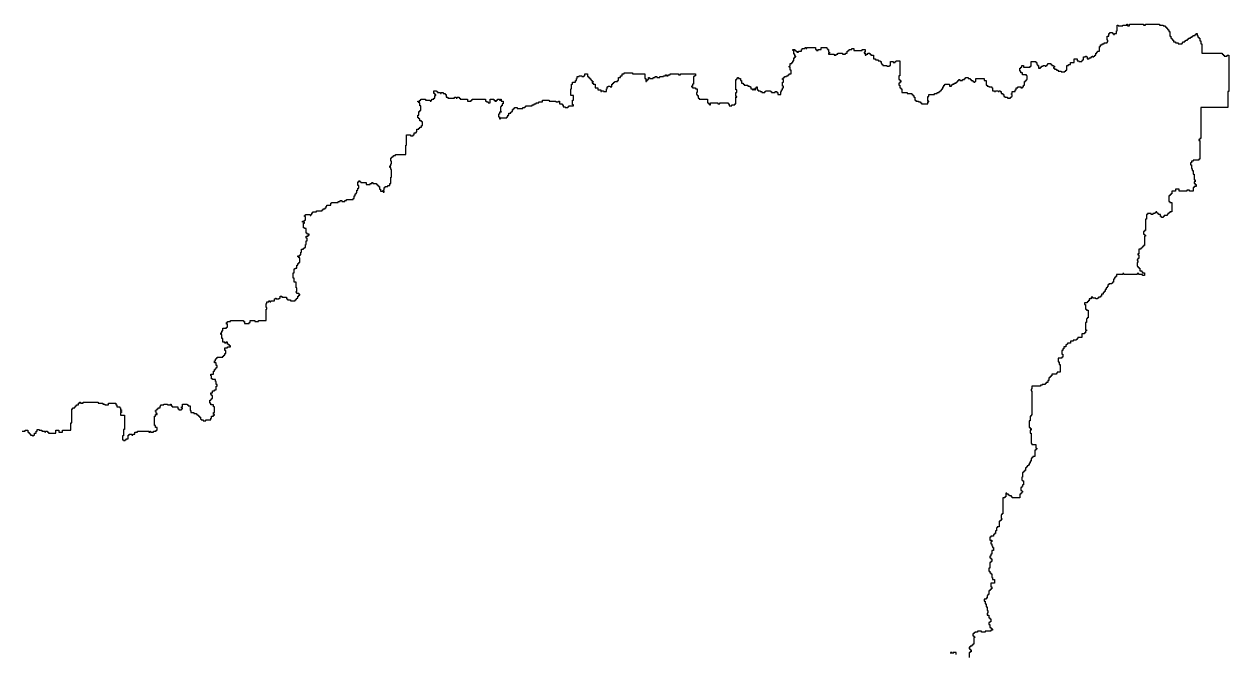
# Model space of a CAD drawing. Header units: inches. Extents: x -98695 to 376223, y 1122520 to 1501782.
# Drawn here: x 100113 to 139751, y 1461272 to 1481947 of the extents above; entities that cross this region are included whole.
import ezdxf

# ---------------------------------------------------------------- set-up
doc = ezdxf.new("R2010")
doc.units = ezdxf.units.IN
doc.header["$MEASUREMENT"] = 0
doc.layers.add('subs1', color=7, linetype='Continuous', true_color=0xc8dcf7)

msp = doc.modelspace()

# ---------------------------------------------------------------- linework, layer by layer
at = {"layer": 'subs1'}
for points in [[(100051, 1468559, 0), (100144, 1468559, 0), (100144, 1468590, 0), (100236, 1468590, 0), (100236, 1468529, 0), (100267, 1468529, 0), (100267, 1468498, 0), (100298, 1468498, 0), (100298, 1468467, 0), (100329, 1468467, 0), (100329, 1468436, 0), (100391, 1468436, 0), (100391, 1468405, 0), (100422, 1468405, 0), (100422, 1468436, 0), (100452, 1468436, 0), (100452, 1468498, 0), (100514, 1468498, 0), (100514, 1468559, 0), (100545, 1468559, 0), (100545, 1468621, 0), (100607, 1468621, 0), (100607, 1468590, 0), (100699, 1468590, 0), (100699, 1468559, 0), (100792, 1468559, 0), (100792, 1468529, 0), (100823, 1468529, 0), (100823, 1468559, 0), (100884, 1468559, 0), (100884, 1468529, 0), (100915, 1468529, 0), (100915, 1468498, 0), (101162, 1468498, 0), (101162, 1468590, 0), (101254, 1468590, 0), (101254, 1468529, 0), (101378, 1468529, 0), (101378, 1468590, 0), (101655, 1468590, 0), (101655, 1468837, 0), (101686, 1468837, 0), (101686, 1469300, 0), (101717, 1469300, 0), (101717, 1469331, 0), (101779, 1469331, 0), (101779, 1469361, 0), (101810, 1469361, 0), (101810, 1469392, 0), (101840, 1469392, 0), (101840, 1469423, 0), (101902, 1469423, 0), (101902, 1469485, 0), (101933, 1469485, 0), (101933, 1469516, 0), (101964, 1469516, 0), (101964, 1469485, 0), (102056, 1469485, 0), (102056, 1469516, 0), (102550, 1469516, 0), (102550, 1469485, 0), (102704, 1469485, 0), (102704, 1469454, 0), (102766, 1469454, 0), (102766, 1469423, 0), (102889, 1469423, 0), (102889, 1469485, 0), (103136, 1469485, 0), (103136, 1469423, 0), (103167, 1469423, 0), (103167, 1469361, 0), (103259, 1469361, 0), (103259, 1469331, 0), (103290, 1469331, 0), (103290, 1469269, 0), (103321, 1469269, 0), (103321, 1469238, 0), (103290, 1469238, 0), (103290, 1469207, 0), (103321, 1469207, 0), (103321, 1469176, 0), (103290, 1469176, 0), (103290, 1469084, 0), (103414, 1469084, 0), (103414, 1468621, 0), (103383, 1468621, 0), (103383, 1468405, 0), (103352, 1468405, 0), (103352, 1468282, 0), (103383, 1468282, 0), (103383, 1468251, 0), (103444, 1468251, 0), (103444, 1468282, 0), (103475, 1468282, 0), (103475, 1468313, 0), (103537, 1468313, 0), (103537, 1468436, 0), (103568, 1468436, 0), (103568, 1468467, 0), (103660, 1468467, 0), (103660, 1468436, 0), (103691, 1468436, 0), (103691, 1468467, 0), (103753, 1468467, 0), (103753, 1468529, 0), (103846, 1468529, 0), (103846, 1468559, 0), (104216, 1468559, 0), (104216, 1468529, 0), (104247, 1468529, 0), (104247, 1468559, 0), (104277, 1468559, 0), (104277, 1468529, 0), (104370, 1468529, 0), (104370, 1468559, 0), (104462, 1468559, 0), (104462, 1468590, 0), (104493, 1468590, 0), (104493, 1468683, 0), (104432, 1468683, 0), (104432, 1468745, 0), (104401, 1468745, 0), (104401, 1469053, 0), (104432, 1469053, 0), (104432, 1469115, 0), (104493, 1469115, 0), (104493, 1469146, 0), (104462, 1469146, 0), (104462, 1469207, 0), (104432, 1469207, 0), (104432, 1469238, 0), (104462, 1469238, 0), (104462, 1469269, 0), (104493, 1469269, 0), (104493, 1469300, 0), (104524, 1469300, 0), (104524, 1469331, 0), (104586, 1469331, 0), (104586, 1469392, 0), (104617, 1469392, 0), (104617, 1469423, 0), (104709, 1469423, 0), (104709, 1469454, 0), (104833, 1469454, 0), (104833, 1469423, 0), (104925, 1469423, 0), (104925, 1469454, 0), (104956, 1469454, 0), (104956, 1469392, 0), (104987, 1469392, 0), (104987, 1469361, 0), (105172, 1469361, 0), (105172, 1469300, 0), (105203, 1469300, 0), (105203, 1469269, 0), (105295, 1469269, 0), (105295, 1469300, 0), (105326, 1469300, 0), (105326, 1469331, 0), (105295, 1469331, 0), (105295, 1469361, 0), (105326, 1469361, 0), (105326, 1469454, 0), (105480, 1469454, 0), (105480, 1469423, 0), (105511, 1469423, 0), (105511, 1469392, 0), (105573, 1469392, 0), (105573, 1469238, 0), (105604, 1469238, 0), (105604, 1469176, 0), (105696, 1469176, 0), (105696, 1469146, 0), (105789, 1469146, 0), (105789, 1469115, 0), (105820, 1469115, 0), (105820, 1469084, 0), (105851, 1469084, 0), (105851, 1469053, 0), (105881, 1469053, 0), (105881, 1469022, 0), (105912, 1469022, 0), (105912, 1468960, 0), (105943, 1468960, 0), (105943, 1468930, 0), (106005, 1468930, 0), (106005, 1468899, 0), (106097, 1468899, 0), (106097, 1468930, 0), (106252, 1468930, 0), (106252, 1468991, 0), (106282, 1468991, 0), (106282, 1469053, 0), (106344, 1469053, 0), (106344, 1469084, 0), (106375, 1469084, 0), (106375, 1469115, 0), (106344, 1469115, 0), (106344, 1469176, 0), (106375, 1469176, 0), (106375, 1469361, 0), (106344, 1469361, 0), (106344, 1469423, 0), (106252, 1469423, 0), (106252, 1469485, 0), (106221, 1469485, 0), (106221, 1469577, 0), (106252, 1469577, 0), (106252, 1469608, 0), (106282, 1469608, 0), (106282, 1469639, 0), (106313, 1469639, 0), (106313, 1469732, 0), (106282, 1469732, 0), (106282, 1469763, 0), (106252, 1469763, 0), (106252, 1469824, 0), (106313, 1469824, 0), (106313, 1469886, 0), (106375, 1469886, 0), (106375, 1469917, 0), (106437, 1469917, 0), (106437, 1470040, 0), (106467, 1470040, 0), (106467, 1470102, 0), (106437, 1470102, 0), (106437, 1470194, 0), (106406, 1470194, 0), (106406, 1470256, 0), (106313, 1470256, 0), (106313, 1470287, 0), (106282, 1470287, 0), (106282, 1470379, 0), (106252, 1470379, 0), (106252, 1470441, 0), (106344, 1470441, 0), (106344, 1470534, 0), (106375, 1470534, 0), (106375, 1470595, 0), (106406, 1470595, 0), (106406, 1470626, 0), (106437, 1470626, 0), (106437, 1470657, 0), (106467, 1470657, 0), (106467, 1470719, 0), (106437, 1470719, 0), (106437, 1470811, 0), (106375, 1470811, 0), (106375, 1470873, 0), (106406, 1470873, 0), (106406, 1470935, 0), (106437, 1470935, 0), (106437, 1470966, 0), (106467, 1470966, 0), (106467, 1470996, 0), (106653, 1470996, 0), (106653, 1471027, 0), (106683, 1471027, 0), (106683, 1471058, 0), (106714, 1471058, 0), (106714, 1471120, 0), (106745, 1471120, 0), (106745, 1471212, 0), (106714, 1471212, 0), (106714, 1471305, 0), (106807, 1471305, 0), (106807, 1471336, 0), (106899, 1471336, 0), (106899, 1471367, 0), (106868, 1471367, 0), (106868, 1471397, 0), (106838, 1471397, 0), (106838, 1471428, 0), (106807, 1471428, 0), (106807, 1471490, 0), (106745, 1471490, 0), (106745, 1471459, 0), (106714, 1471459, 0), (106714, 1471490, 0), (106653, 1471490, 0), (106653, 1471613, 0), (106622, 1471613, 0), (106622, 1471737, 0), (106591, 1471737, 0), (106591, 1471798, 0), (106622, 1471798, 0), (106622, 1471860, 0), (106653, 1471860, 0), (106653, 1471953, 0), (106776, 1471953, 0), (106776, 1471983, 0), (106807, 1471983, 0), (106807, 1472076, 0), (106776, 1472076, 0), (106776, 1472138, 0), (106807, 1472138, 0), (106807, 1472169, 0), (106899, 1472169, 0), (106899, 1472199, 0), (107331, 1472199, 0), (107331, 1472169, 0), (107362, 1472169, 0), (107362, 1472107, 0), (107516, 1472107, 0), (107516, 1472138, 0), (107547, 1472138, 0), (107547, 1472199, 0), (107701, 1472199, 0), (107701, 1472169, 0), (107825, 1472169, 0), (107825, 1472199, 0), (108072, 1472199, 0), (108072, 1472570, 0), (108102, 1472570, 0), (108102, 1472631, 0), (108072, 1472631, 0), (108072, 1472755, 0), (108102, 1472755, 0), (108102, 1472816, 0), (108164, 1472816, 0), (108164, 1472847, 0), (108195, 1472847, 0), (108195, 1472816, 0), (108226, 1472816, 0), (108226, 1472847, 0), (108349, 1472847, 0), (108349, 1472909, 0), (108380, 1472909, 0), (108380, 1472940, 0), (108411, 1472940, 0), (108411, 1472909, 0), (108503, 1472909, 0), (108503, 1472940, 0), (108534, 1472940, 0), (108534, 1473001, 0), (108596, 1473001, 0), (108596, 1472971, 0), (108750, 1472971, 0), (108750, 1472909, 0), (108781, 1472909, 0), (108781, 1472878, 0), (108874, 1472878, 0), (108874, 1472847, 0), (109028, 1472847, 0), (109028, 1472878, 0), (109059, 1472878, 0), (109059, 1472909, 0), (109089, 1472909, 0), (109089, 1472940, 0), (109120, 1472940, 0), (109120, 1473001, 0), (109151, 1473001, 0), (109151, 1473032, 0), (109182, 1473032, 0), (109182, 1473063, 0), (109151, 1473063, 0), (109151, 1473094, 0), (109089, 1473094, 0), (109089, 1473125, 0), (109059, 1473125, 0), (109059, 1473156, 0), (109089, 1473156, 0), (109089, 1473279, 0), (109059, 1473279, 0), (109059, 1473464, 0), (108997, 1473464, 0), (108997, 1473588, 0), (108966, 1473588, 0), (108966, 1473773, 0), (108997, 1473773, 0), (108997, 1473896, 0), (109028, 1473896, 0), (109028, 1473927, 0), (109089, 1473927, 0), (109089, 1474019, 0), (109120, 1474019, 0), (109120, 1474081, 0), (109151, 1474081, 0), (109151, 1474112, 0), (109182, 1474112, 0), (109182, 1474266, 0), (109151, 1474266, 0), (109151, 1474297, 0), (109120, 1474297, 0), (109120, 1474328, 0), (109182, 1474328, 0), (109182, 1474359, 0), (109213, 1474359, 0), (109213, 1474451, 0), (109244, 1474451, 0), (109244, 1474544, 0), (109305, 1474544, 0), (109305, 1474575, 0), (109336, 1474575, 0), (109336, 1474605, 0), (109367, 1474605, 0), (109367, 1474698, 0), (109398, 1474698, 0), (109398, 1474821, 0), (109429, 1474821, 0), (109429, 1474914, 0), (109398, 1474914, 0), (109398, 1474976, 0), (109460, 1474976, 0), (109460, 1475006, 0), (109490, 1475006, 0), (109490, 1475037, 0), (109429, 1475037, 0), (109429, 1475068, 0), (109398, 1475068, 0), (109398, 1475222, 0), (109336, 1475222, 0), (109336, 1475253, 0), (109305, 1475253, 0), (109305, 1475407, 0), (109336, 1475407, 0), (109336, 1475438, 0), (109275, 1475438, 0), (109275, 1475469, 0), (109336, 1475469, 0), (109336, 1475500, 0), (109367, 1475500, 0), (109367, 1475623, 0), (109336, 1475623, 0), (109336, 1475654, 0), (109367, 1475654, 0), (109367, 1475685, 0), (109521, 1475685, 0), (109521, 1475654, 0), (109552, 1475654, 0), (109552, 1475685, 0), (109583, 1475685, 0), (109583, 1475747, 0), (109614, 1475747, 0), (109614, 1475778, 0), (109737, 1475778, 0), (109737, 1475808, 0), (109922, 1475808, 0), (109922, 1475839, 0), (109953, 1475839, 0), (109953, 1475870, 0), (110015, 1475870, 0), (110015, 1475901, 0), (110046, 1475901, 0), (110046, 1475963, 0), (110077, 1475963, 0), (110077, 1475994, 0), (110200, 1475994, 0), (110200, 1476055, 0), (110231, 1476055, 0), (110231, 1476086, 0), (110447, 1476086, 0), (110447, 1476117, 0), (110508, 1476117, 0), (110508, 1476148, 0), (110570, 1476148, 0), (110570, 1476117, 0), (110663, 1476117, 0), (110663, 1476148, 0), (110724, 1476148, 0), (110724, 1476179, 0), (110940, 1476179, 0), (110940, 1476209, 0), (110971, 1476209, 0), (110971, 1476302, 0), (111002, 1476302, 0), (111002, 1476364, 0), (111033, 1476364, 0), (111033, 1476395, 0), (111064, 1476395, 0), (111064, 1476487, 0), (111095, 1476487, 0), (111095, 1476549, 0), (111125, 1476549, 0), (111125, 1476641, 0), (111095, 1476641, 0), (111095, 1476765, 0), (111125, 1476765, 0), (111125, 1476796, 0), (111156, 1476796, 0), (111156, 1476765, 0), (111187, 1476765, 0), (111187, 1476734, 0), (111372, 1476734, 0), (111372, 1476672, 0), (111496, 1476672, 0), (111496, 1476703, 0), (111557, 1476703, 0), (111557, 1476734, 0), (111588, 1476734, 0), (111588, 1476703, 0), (111711, 1476703, 0), (111711, 1476672, 0), (111742, 1476672, 0), (111742, 1476641, 0), (111773, 1476641, 0), (111773, 1476610, 0), (111804, 1476610, 0), (111804, 1476518, 0), (111835, 1476518, 0), (111835, 1476456, 0), (111927, 1476456, 0), (111927, 1476425, 0), (111958, 1476425, 0), (111958, 1476456, 0), (111927, 1476456, 0), (111927, 1476487, 0), (111958, 1476487, 0), (111958, 1476580, 0), (111989, 1476580, 0), (111989, 1476610, 0), (112082, 1476610, 0), (112082, 1476641, 0), (112143, 1476641, 0), (112143, 1476703, 0), (112174, 1476703, 0), (112174, 1476919, 0), (112205, 1476919, 0), (112205, 1477166, 0), (112174, 1477166, 0), (112174, 1477227, 0), (112143, 1477227, 0), (112143, 1477289, 0), (112174, 1477289, 0), (112174, 1477351, 0), (112205, 1477351, 0), (112205, 1477443, 0), (112174, 1477443, 0), (112174, 1477536, 0), (112205, 1477536, 0), (112205, 1477567, 0), (112236, 1477567, 0), (112236, 1477598, 0), (112267, 1477598, 0), (112267, 1477628, 0), (112328, 1477628, 0), (112328, 1477659, 0), (112668, 1477659, 0), (112668, 1477968, 0), (112699, 1477968, 0), (112699, 1478307, 0), (112822, 1478307, 0), (112822, 1478276, 0), (112914, 1478276, 0), (112914, 1478307, 0), (112945, 1478307, 0), (112945, 1478369, 0), (113007, 1478369, 0), (113007, 1478400, 0), (113038, 1478400, 0), (113038, 1478492, 0), (113100, 1478492, 0), (113100, 1478523, 0), (113130, 1478523, 0), (113130, 1478554, 0), (113192, 1478554, 0), (113192, 1478616, 0), (113223, 1478616, 0), (113223, 1478739, 0), (113192, 1478739, 0), (113192, 1478770, 0), (113130, 1478770, 0), (113130, 1478831, 0), (113100, 1478831, 0), (113100, 1478862, 0), (113069, 1478862, 0), (113069, 1478955, 0), (113100, 1478955, 0), (113100, 1479078, 0), (113130, 1479078, 0), (113130, 1479109, 0), (113161, 1479109, 0), (113161, 1479263, 0), (113130, 1479263, 0), (113130, 1479356, 0), (113100, 1479356, 0), (113100, 1479387, 0), (113069, 1479387, 0), (113069, 1479418, 0), (113130, 1479418, 0), (113130, 1479448, 0), (113161, 1479448, 0), (113161, 1479479, 0), (113315, 1479479, 0), (113315, 1479448, 0), (113470, 1479448, 0), (113470, 1479418, 0), (113501, 1479418, 0), (113501, 1479448, 0), (113531, 1479448, 0), (113531, 1479479, 0), (113593, 1479479, 0), (113593, 1479510, 0), (113624, 1479510, 0), (113624, 1479603, 0), (113655, 1479603, 0), (113655, 1479633, 0), (113624, 1479633, 0), (113624, 1479664, 0), (113593, 1479664, 0), (113593, 1479757, 0), (113686, 1479757, 0), (113686, 1479726, 0), (113716, 1479726, 0), (113716, 1479695, 0), (113809, 1479695, 0), (113809, 1479664, 0), (113840, 1479664, 0), (113840, 1479695, 0), (113902, 1479695, 0), (113902, 1479664, 0), (113963, 1479664, 0), (113963, 1479633, 0), (113994, 1479633, 0), (113994, 1479541, 0), (114056, 1479541, 0), (114056, 1479510, 0), (114272, 1479510, 0), (114272, 1479541, 0), (114333, 1479541, 0), (114333, 1479510, 0), (114364, 1479510, 0), (114364, 1479541, 0), (114426, 1479541, 0), (114426, 1479510, 0), (114457, 1479510, 0), (114457, 1479479, 0), (114704, 1479479, 0), (114704, 1479418, 0), (114827, 1479418, 0), (114827, 1479448, 0), (114858, 1479448, 0), (114858, 1479479, 0), (115290, 1479479, 0), (115290, 1479418, 0), (115321, 1479418, 0), (115321, 1479387, 0), (115382, 1479387, 0), (115382, 1479356, 0), (115444, 1479356, 0), (115444, 1479479, 0), (115567, 1479479, 0), (115567, 1479448, 0), (115598, 1479448, 0), (115598, 1479418, 0), (115660, 1479418, 0), (115660, 1479448, 0), (115691, 1479448, 0), (115691, 1479479, 0), (115752, 1479479, 0), (115752, 1479448, 0), (115783, 1479448, 0), (115783, 1479479, 0), (115814, 1479479, 0), (115814, 1479418, 0), (115876, 1479418, 0), (115876, 1479325, 0), (115845, 1479325, 0), (115845, 1479263, 0), (115814, 1479263, 0), (115814, 1479232, 0), (115783, 1479232, 0), (115783, 1479078, 0), (115814, 1479078, 0), (115814, 1479047, 0), (115752, 1479047, 0), (115752, 1478986, 0), (115722, 1478986, 0), (115722, 1478893, 0), (115752, 1478893, 0), (115752, 1478831, 0), (115783, 1478831, 0), (115783, 1478862, 0), (115999, 1478862, 0), (115999, 1478893, 0), (116030, 1478893, 0), (116030, 1478955, 0), (116061, 1478955, 0), (116061, 1479017, 0), (116123, 1479017, 0), (116123, 1479047, 0), (116153, 1479047, 0), (116153, 1479078, 0), (116184, 1479078, 0), (116184, 1479140, 0), (116215, 1479140, 0), (116215, 1479171, 0), (116246, 1479171, 0), (116246, 1479202, 0), (116338, 1479202, 0), (116338, 1479171, 0), (116524, 1479171, 0), (116524, 1479202, 0), (116585, 1479202, 0), (116585, 1479232, 0), (116616, 1479232, 0), (116616, 1479263, 0), (116832, 1479263, 0), (116832, 1479294, 0), (116894, 1479294, 0), (116894, 1479325, 0), (116955, 1479325, 0), (116955, 1479356, 0), (117048, 1479356, 0), (117048, 1479387, 0), (117171, 1479387, 0), (117171, 1479448, 0), (117387, 1479448, 0), (117387, 1479418, 0), (117603, 1479418, 0), (117603, 1479387, 0), (117696, 1479387, 0), (117696, 1479418, 0), (117727, 1479418, 0), (117727, 1479325, 0), (117819, 1479325, 0), (117819, 1479294, 0), (117850, 1479294, 0), (117850, 1479232, 0), (117912, 1479232, 0), (117912, 1479202, 0), (118004, 1479202, 0), (118004, 1479232, 0), (118035, 1479232, 0), (118035, 1479263, 0), (118189, 1479263, 0), (118189, 1479294, 0), (118158, 1479294, 0), (118158, 1479448, 0), (118189, 1479448, 0), (118189, 1479603, 0), (118097, 1479603, 0), (118097, 1479819, 0), (118128, 1479819, 0), (118128, 1479973, 0), (118158, 1479973, 0), (118158, 1480034, 0), (118251, 1480034, 0), (118251, 1480096, 0), (118282, 1480096, 0), (118282, 1480158, 0), (118313, 1480158, 0), (118313, 1480220, 0), (118374, 1480220, 0), (118374, 1480250, 0), (118467, 1480250, 0), (118467, 1480220, 0), (118529, 1480220, 0), (118529, 1480250, 0), (118559, 1480250, 0), (118559, 1480312, 0), (118652, 1480312, 0), (118652, 1480220, 0), (118683, 1480220, 0), (118683, 1480189, 0), (118714, 1480189, 0), (118714, 1480158, 0), (118745, 1480158, 0), (118745, 1480127, 0), (118775, 1480127, 0), (118775, 1480096, 0), (118806, 1480096, 0), (118806, 1480065, 0), (118837, 1480065, 0), (118837, 1480034, 0), (118806, 1480034, 0), (118806, 1480004, 0), (118837, 1480004, 0), (118837, 1479973, 0), (118899, 1479973, 0), (118899, 1479849, 0), (118991, 1479849, 0), (118991, 1479788, 0), (119084, 1479788, 0), (119084, 1479726, 0), (119115, 1479726, 0), (119115, 1479757, 0), (119176, 1479757, 0), (119176, 1479726, 0), (119269, 1479726, 0), (119269, 1479819, 0), (119300, 1479819, 0), (119300, 1479880, 0), (119331, 1479880, 0), (119331, 1479911, 0), (119392, 1479911, 0), (119392, 1479880, 0), (119454, 1479880, 0), (119454, 1479973, 0), (119485, 1479973, 0), (119485, 1480004, 0), (119516, 1480004, 0), (119516, 1480034, 0), (119547, 1480034, 0), (119547, 1480065, 0), (119639, 1480065, 0), (119639, 1480096, 0), (119670, 1480096, 0), (119670, 1480189, 0), (119732, 1480189, 0), (119732, 1480250, 0), (119793, 1480250, 0), (119793, 1480312, 0), (119855, 1480312, 0), (119855, 1480343, 0), (120133, 1480343, 0), (120133, 1480312, 0), (120534, 1480312, 0), (120534, 1480158, 0), (120564, 1480158, 0), (120564, 1480065, 0), (120595, 1480065, 0), (120595, 1480096, 0), (120626, 1480096, 0), (120626, 1480127, 0), (120657, 1480127, 0), (120657, 1480189, 0), (120688, 1480189, 0), (120688, 1480158, 0), (120811, 1480158, 0), (120811, 1480189, 0), (120873, 1480189, 0), (120873, 1480220, 0), (120935, 1480220, 0), (120935, 1480189, 0), (121027, 1480189, 0), (121027, 1480220, 0), (121151, 1480220, 0), (121151, 1480250, 0), (121212, 1480250, 0), (121212, 1480281, 0), (121243, 1480281, 0), (121243, 1480250, 0), (121305, 1480250, 0), (121305, 1480281, 0), (121367, 1480281, 0), (121367, 1480312, 0), (121644, 1480312, 0), (121644, 1480281, 0), (121706, 1480281, 0), (121706, 1480312, 0), (122199, 1480312, 0), (122199, 1480250, 0), (122169, 1480250, 0), (122169, 1480220, 0), (122138, 1480220, 0), (122138, 1479973, 0), (122107, 1479973, 0), (122107, 1479911, 0), (122076, 1479911, 0), (122076, 1479880, 0), (122107, 1479880, 0), (122107, 1479849, 0), (122199, 1479849, 0), (122199, 1479819, 0), (122261, 1479819, 0), (122261, 1479695, 0), (122230, 1479695, 0), (122230, 1479633, 0), (122261, 1479633, 0), (122261, 1479603, 0), (122292, 1479603, 0), (122292, 1479510, 0), (122323, 1479510, 0), (122323, 1479479, 0), (122600, 1479479, 0), (122600, 1479356, 0), (122631, 1479356, 0), (122631, 1479325, 0), (122662, 1479325, 0), (122662, 1479294, 0), (122693, 1479294, 0), (122693, 1479356, 0), (122940, 1479356, 0), (122940, 1479325, 0), (123001, 1479325, 0), (123001, 1479356, 0), (123279, 1479356, 0), (123279, 1479325, 0), (123310, 1479325, 0), (123310, 1479263, 0), (123402, 1479263, 0), (123402, 1479294, 0), (123495, 1479294, 0), (123495, 1479325, 0), (123526, 1479325, 0), (123526, 1479541, 0), (123557, 1479541, 0), (123557, 1479572, 0), (123526, 1479572, 0), (123526, 1479695, 0), (123557, 1479695, 0), (123557, 1479788, 0), (123526, 1479788, 0), (123526, 1480127, 0), (123557, 1480127, 0), (123557, 1480158, 0), (123587, 1480158, 0), (123587, 1480189, 0), (123618, 1480189, 0), (123618, 1480158, 0), (123680, 1480158, 0), (123680, 1480096, 0), (123711, 1480096, 0), (123711, 1480004, 0), (123773, 1480004, 0), (123773, 1479973, 0), (123803, 1479973, 0), (123803, 1479942, 0), (123927, 1479942, 0), (123927, 1479911, 0), (123988, 1479911, 0), (123988, 1479880, 0), (124019, 1479880, 0), (124019, 1479819, 0), (124081, 1479819, 0), (124081, 1479788, 0), (124112, 1479788, 0), (124112, 1479819, 0), (124143, 1479819, 0), (124143, 1479788, 0), (124174, 1479788, 0), (124174, 1479849, 0), (124204, 1479849, 0), (124204, 1479880, 0), (124235, 1479880, 0), (124235, 1479788, 0), (124266, 1479788, 0), (124266, 1479757, 0), (124328, 1479757, 0), (124328, 1479726, 0), (124390, 1479726, 0), (124390, 1479695, 0), (124482, 1479695, 0), (124482, 1479726, 0), (124513, 1479726, 0), (124513, 1479757, 0), (124667, 1479757, 0), (124667, 1479726, 0), (124698, 1479726, 0), (124698, 1479695, 0), (124821, 1479695, 0), (124821, 1479726, 0), (124883, 1479726, 0), (124883, 1479695, 0), (124914, 1479695, 0), (124914, 1479633, 0), (125006, 1479633, 0), (125006, 1479726, 0), (125037, 1479726, 0), (125037, 1479788, 0), (125068, 1479788, 0), (125068, 1479849, 0), (125099, 1479849, 0), (125099, 1479911, 0), (125068, 1479911, 0), (125068, 1480034, 0), (125099, 1480034, 0), (125099, 1480127, 0), (125068, 1480127, 0), (125068, 1480158, 0), (125099, 1480158, 0), (125099, 1480189, 0), (125130, 1480189, 0), (125130, 1480220, 0), (125192, 1480220, 0), (125192, 1480250, 0), (125253, 1480250, 0), (125253, 1480281, 0), (125284, 1480281, 0), (125284, 1480312, 0), (125346, 1480312, 0), (125346, 1480436, 0), (125315, 1480436, 0), (125315, 1480528, 0), (125284, 1480528, 0), (125284, 1480559, 0), (125315, 1480559, 0), (125315, 1480651, 0), (125377, 1480651, 0), (125377, 1480682, 0), (125407, 1480682, 0), (125407, 1480744, 0), (125438, 1480744, 0), (125438, 1480837, 0), (125469, 1480837, 0), (125469, 1480867, 0), (125500, 1480867, 0), (125500, 1480898, 0), (125469, 1480898, 0), (125469, 1480960, 0), (125438, 1480960, 0), (125438, 1481083, 0), (125407, 1481083, 0), (125407, 1481114, 0), (125469, 1481114, 0), (125469, 1481083, 0), (125500, 1481083, 0), (125500, 1481052, 0), (125531, 1481052, 0), (125531, 1481022, 0), (125593, 1481022, 0), (125593, 1481052, 0), (125685, 1481052, 0), (125685, 1481114, 0), (125716, 1481114, 0), (125716, 1481145, 0), (125808, 1481145, 0), (125808, 1481176, 0), (125839, 1481176, 0), (125839, 1481145, 0), (125870, 1481145, 0), (125870, 1481176, 0), (126148, 1481176, 0), (126148, 1481114, 0), (126179, 1481114, 0), (126179, 1481083, 0), (126240, 1481083, 0), (126240, 1481114, 0), (126333, 1481114, 0), (126333, 1481176, 0), (126518, 1481176, 0), (126518, 1481145, 0), (126549, 1481145, 0), (126549, 1481114, 0), (126580, 1481114, 0), (126580, 1481022, 0), (126610, 1481022, 0), (126610, 1480991, 0), (126580, 1480991, 0), (126580, 1480960, 0), (126765, 1480960, 0), (126765, 1480929, 0), (126826, 1480929, 0), (126826, 1480960, 0), (126888, 1480960, 0), (126888, 1480991, 0), (127042, 1480991, 0), (127042, 1480960, 0), (127135, 1480960, 0), (127135, 1480991, 0), (127197, 1480991, 0), (127197, 1481052, 0), (127227, 1481052, 0), (127227, 1481083, 0), (127258, 1481083, 0), (127258, 1481114, 0), (127351, 1481114, 0), (127351, 1481145, 0), (127412, 1481145, 0), (127412, 1481083, 0), (127690, 1481083, 0), (127690, 1481114, 0), (127783, 1481114, 0), (127783, 1481022, 0), (127752, 1481022, 0), (127752, 1480991, 0), (127783, 1480991, 0), (127783, 1480929, 0), (127813, 1480929, 0), (127813, 1480960, 0), (127875, 1480960, 0), (127875, 1480991, 0), (127937, 1480991, 0), (127937, 1480960, 0), (127968, 1480960, 0), (127968, 1480929, 0), (128060, 1480929, 0), (128060, 1480806, 0), (128122, 1480806, 0), (128122, 1480775, 0), (128215, 1480775, 0), (128215, 1480744, 0), (128276, 1480744, 0), (128276, 1480713, 0), (128307, 1480713, 0), (128307, 1480651, 0), (128338, 1480651, 0), (128338, 1480621, 0), (128369, 1480621, 0), (128369, 1480590, 0), (128492, 1480590, 0), (128492, 1480559, 0), (128585, 1480559, 0), (128585, 1480590, 0), (128616, 1480590, 0), (128616, 1480713, 0), (128708, 1480713, 0), (128708, 1480682, 0), (128770, 1480682, 0), (128770, 1480713, 0), (128801, 1480713, 0), (128801, 1480744, 0), (128924, 1480744, 0), (128924, 1480250, 0), (128893, 1480250, 0), (128893, 1480127, 0), (128924, 1480127, 0), (128924, 1480096, 0), (128955, 1480096, 0), (128955, 1480034, 0), (128924, 1480034, 0), (128924, 1480004, 0), (128893, 1480004, 0), (128893, 1479942, 0), (128924, 1479942, 0), (128924, 1479849, 0), (128955, 1479849, 0), (128955, 1479819, 0), (128986, 1479819, 0), (128986, 1479695, 0), (129171, 1479695, 0), (129171, 1479664, 0), (129325, 1479664, 0), (129325, 1479633, 0), (129356, 1479633, 0), (129356, 1479603, 0), (129387, 1479603, 0), (129387, 1479541, 0), (129418, 1479541, 0), (129418, 1479448, 0), (129448, 1479448, 0), (129448, 1479418, 0), (129541, 1479418, 0), (129541, 1479387, 0), (129603, 1479387, 0), (129603, 1479356, 0), (129633, 1479356, 0), (129633, 1479325, 0), (129849, 1479325, 0), (129849, 1479387, 0), (129880, 1479387, 0), (129880, 1479418, 0), (129849, 1479418, 0), (129849, 1479572, 0), (129880, 1479572, 0), (129880, 1479633, 0), (130065, 1479633, 0), (130065, 1479664, 0), (130158, 1479664, 0), (130158, 1479695, 0), (130220, 1479695, 0), (130220, 1479726, 0), (130250, 1479726, 0), (130250, 1479757, 0), (130281, 1479757, 0), (130281, 1479788, 0), (130312, 1479788, 0), (130312, 1479819, 0), (130343, 1479819, 0), (130343, 1479880, 0), (130374, 1479880, 0), (130374, 1479942, 0), (130405, 1479942, 0), (130405, 1479973, 0), (130559, 1479973, 0), (130559, 1479911, 0), (130621, 1479911, 0), (130621, 1479942, 0), (130651, 1479942, 0), (130651, 1479973, 0), (130713, 1479973, 0), (130713, 1480004, 0), (130775, 1480004, 0), (130775, 1480034, 0), (130806, 1480034, 0), (130806, 1480065, 0), (130836, 1480065, 0), (130836, 1480096, 0), (130867, 1480096, 0), (130867, 1480127, 0), (130898, 1480127, 0), (130898, 1480096, 0), (130991, 1480096, 0), (130991, 1480127, 0), (131052, 1480127, 0), (131052, 1480158, 0), (131083, 1480158, 0), (131083, 1480189, 0), (131176, 1480189, 0), (131176, 1480158, 0), (131237, 1480158, 0), (131237, 1480127, 0), (131268, 1480127, 0), (131268, 1480096, 0), (131330, 1480096, 0), (131330, 1480065, 0), (131361, 1480065, 0), (131361, 1480034, 0), (131392, 1480034, 0), (131392, 1480065, 0), (131423, 1480065, 0), (131423, 1480158, 0), (131700, 1480158, 0), (131700, 1480096, 0), (131762, 1480096, 0), (131762, 1479942, 0), (131793, 1479942, 0), (131793, 1479911, 0), (131854, 1479911, 0), (131854, 1479880, 0), (131947, 1479880, 0), (131947, 1479849, 0), (131978, 1479849, 0), (131978, 1479757, 0), (132040, 1479757, 0), (132040, 1479726, 0), (132070, 1479726, 0), (132070, 1479757, 0), (132163, 1479757, 0), (132163, 1479726, 0), (132194, 1479726, 0), (132194, 1479757, 0), (132225, 1479757, 0), (132225, 1479726, 0), (132255, 1479726, 0), (132255, 1479664, 0), (132317, 1479664, 0), (132317, 1479633, 0), (132348, 1479633, 0), (132348, 1479572, 0), (132379, 1479572, 0), (132379, 1479541, 0), (132471, 1479541, 0), (132471, 1479510, 0), (132564, 1479510, 0), (132564, 1479541, 0), (132595, 1479541, 0), (132595, 1479572, 0), (132626, 1479572, 0), (132626, 1479633, 0), (132595, 1479633, 0), (132595, 1479664, 0), (132626, 1479664, 0), (132626, 1479726, 0), (132718, 1479726, 0), (132718, 1479788, 0), (132749, 1479788, 0), (132749, 1479849, 0), (132811, 1479849, 0), (132811, 1479880, 0), (132903, 1479880, 0), (132903, 1479849, 0), (132965, 1479849, 0), (132965, 1479880, 0), (132996, 1479880, 0), (132996, 1479942, 0), (133027, 1479942, 0), (133027, 1480065, 0), (133057, 1480065, 0), (133057, 1480096, 0), (133088, 1480096, 0), (133088, 1480127, 0), (133119, 1480127, 0), (133119, 1480250, 0), (133088, 1480250, 0), (133088, 1480281, 0), (132965, 1480281, 0), (132965, 1480343, 0), (132903, 1480343, 0), (132903, 1480405, 0), (132872, 1480405, 0), (132872, 1480497, 0), (132903, 1480497, 0), (132903, 1480528, 0), (132934, 1480528, 0), (132934, 1480590, 0), (132996, 1480590, 0), (132996, 1480528, 0), (133212, 1480528, 0), (133212, 1480559, 0), (133243, 1480559, 0), (133243, 1480713, 0), (133397, 1480713, 0), (133397, 1480682, 0), (133428, 1480682, 0), (133428, 1480621, 0), (133458, 1480621, 0), (133458, 1480590, 0), (133489, 1480590, 0), (133489, 1480497, 0), (133551, 1480497, 0), (133551, 1480528, 0), (133582, 1480528, 0), (133582, 1480559, 0), (133644, 1480559, 0), (133644, 1480590, 0), (133705, 1480590, 0), (133705, 1480559, 0), (133736, 1480559, 0), (133736, 1480590, 0), (133767, 1480590, 0), (133767, 1480621, 0), (133798, 1480621, 0), (133798, 1480651, 0), (133890, 1480651, 0), (133890, 1480621, 0), (133921, 1480621, 0), (133921, 1480590, 0), (133983, 1480590, 0), (133983, 1480559, 0), (134014, 1480559, 0), (134014, 1480528, 0), (133983, 1480528, 0), (133983, 1480497, 0), (134014, 1480497, 0), (134014, 1480466, 0), (134075, 1480466, 0), (134075, 1480436, 0), (134137, 1480436, 0), (134137, 1480405, 0), (134230, 1480405, 0), (134230, 1480374, 0), (134353, 1480374, 0), (134353, 1480405, 0), (134384, 1480405, 0), (134384, 1480436, 0), (134415, 1480436, 0), (134415, 1480590, 0), (134476, 1480590, 0), (134476, 1480621, 0), (134538, 1480621, 0), (134538, 1480682, 0), (134661, 1480682, 0), (134661, 1480806, 0), (134754, 1480806, 0), (134754, 1480744, 0), (134816, 1480744, 0), (134816, 1480713, 0), (134908, 1480713, 0), (134908, 1480744, 0), (134939, 1480744, 0), (134939, 1480775, 0), (134970, 1480775, 0), (134970, 1480867, 0), (135032, 1480867, 0), (135032, 1480898, 0), (135063, 1480898, 0), (135063, 1480867, 0), (135093, 1480867, 0), (135093, 1480806, 0), (135155, 1480806, 0), (135155, 1480837, 0), (135217, 1480837, 0), (135217, 1480867, 0), (135248, 1480867, 0), (135248, 1480898, 0), (135278, 1480898, 0), (135278, 1480867, 0), (135309, 1480867, 0), (135309, 1480898, 0), (135340, 1480898, 0), (135340, 1480929, 0), (135371, 1480929, 0), (135371, 1480991, 0), (135402, 1480991, 0), (135402, 1481022, 0), (135433, 1481022, 0), (135433, 1481052, 0), (135494, 1481052, 0), (135494, 1481207, 0), (135525, 1481207, 0), (135525, 1481268, 0), (135587, 1481268, 0), (135587, 1481299, 0), (135649, 1481299, 0), (135649, 1481330, 0), (135741, 1481330, 0), (135741, 1481361, 0), (135772, 1481361, 0), (135772, 1481423, 0), (135741, 1481423, 0), (135741, 1481546, 0), (135803, 1481546, 0), (135803, 1481639, 0), (135834, 1481639, 0), (135834, 1481669, 0), (135926, 1481669, 0), (135926, 1481639, 0), (135957, 1481639, 0), (135957, 1481608, 0), (135988, 1481608, 0), (135988, 1481639, 0), (136050, 1481639, 0), (136050, 1481731, 0), (136080, 1481731, 0), (136080, 1481916, 0), (136111, 1481916, 0), (136111, 1481885, 0), (136266, 1481885, 0), (136266, 1481916, 0), (136389, 1481916, 0), (136389, 1481947, 0), (136420, 1481947, 0), (136420, 1481885, 0), (136481, 1481885, 0), (136481, 1481947, 0), (136944, 1481947, 0), (136944, 1481916, 0), (137006, 1481916, 0), (137006, 1481947, 0), (137469, 1481947, 0), (137469, 1481916, 0), (137592, 1481916, 0), (137592, 1481885, 0), (137654, 1481885, 0), (137654, 1481854, 0), (137684, 1481854, 0), (137684, 1481824, 0), (137715, 1481824, 0), (137715, 1481793, 0), (137746, 1481793, 0), (137746, 1481762, 0), (137777, 1481762, 0), (137777, 1481700, 0), (137808, 1481700, 0), (137808, 1481546, 0), (137839, 1481546, 0), (137839, 1481484, 0), (137870, 1481484, 0), (137870, 1481453, 0), (137900, 1481453, 0), (137900, 1481423, 0), (137931, 1481423, 0), (137931, 1481361, 0), (137993, 1481361, 0), (137993, 1481330, 0), (138085, 1481330, 0), (138085, 1481299, 0), (138209, 1481299, 0), (138209, 1481330, 0), (138240, 1481330, 0), (138240, 1481361, 0), (138301, 1481361, 0), (138301, 1481392, 0), (138332, 1481392, 0), (138332, 1481423, 0), (138394, 1481423, 0), (138394, 1481453, 0), (138425, 1481453, 0), (138425, 1481484, 0), (138487, 1481484, 0), (138487, 1481515, 0), (138548, 1481515, 0), (138548, 1481546, 0), (138579, 1481546, 0), (138579, 1481577, 0), (138641, 1481577, 0), (138641, 1481608, 0), (138672, 1481608, 0), (138672, 1481639, 0), (138702, 1481639, 0), (138702, 1481577, 0), (138733, 1481577, 0), (138733, 1481515, 0), (138764, 1481515, 0), (138764, 1481484, 0), (138795, 1481484, 0), (138795, 1481392, 0), (138826, 1481392, 0), (138826, 1481299, 0), (138857, 1481299, 0), (138857, 1480991, 0), (139535, 1480991, 0), (139535, 1480960, 0), (139566, 1480960, 0), (139566, 1480929, 0), (139597, 1480929, 0), (139597, 1480898, 0), (139690, 1480898, 0), (139690, 1480929, 0), (139751, 1480929, 0), (139751, 1479726, 0), (139720, 1479726, 0), (139720, 1479202, 0), (138826, 1479202, 0), (138826, 1478184, 0), (138795, 1478184, 0), (138795, 1478153, 0), (138764, 1478153, 0), (138764, 1478122, 0), (138795, 1478122, 0), (138795, 1477505, 0), (138764, 1477505, 0), (138764, 1477474, 0), (138579, 1477474, 0), (138579, 1477443, 0), (138517, 1477443, 0), (138517, 1477382, 0), (138487, 1477382, 0), (138487, 1477320, 0), (138517, 1477320, 0), (138517, 1477197, 0), (138548, 1477197, 0), (138548, 1477135, 0), (138579, 1477135, 0), (138579, 1477012, 0), (138610, 1477012, 0), (138610, 1476826, 0), (138641, 1476826, 0), (138641, 1476765, 0), (138610, 1476765, 0), (138610, 1476703, 0), (138641, 1476703, 0), (138641, 1476672, 0), (138672, 1476672, 0), (138672, 1476610, 0), (138610, 1476610, 0), (138610, 1476580, 0), (138579, 1476580, 0), (138579, 1476456, 0), (138456, 1476456, 0), (138456, 1476487, 0), (138363, 1476487, 0), (138363, 1476456, 0), (138116, 1476456, 0), (138116, 1476518, 0), (137993, 1476518, 0), (137993, 1476456, 0), (137870, 1476456, 0), (137870, 1476364, 0), (137839, 1476364, 0), (137839, 1476333, 0), (137808, 1476333, 0), (137808, 1476302, 0), (137777, 1476302, 0), (137777, 1476117, 0), (137808, 1476117, 0), (137808, 1476086, 0), (137870, 1476086, 0), (137870, 1475778, 0), (137808, 1475778, 0), (137808, 1475747, 0), (137777, 1475747, 0), (137777, 1475716, 0), (137746, 1475716, 0), (137746, 1475685, 0), (137715, 1475685, 0), (137715, 1475654, 0), (137623, 1475654, 0), (137623, 1475623, 0), (137592, 1475623, 0), (137592, 1475593, 0), (137530, 1475593, 0), (137530, 1475623, 0), (137499, 1475623, 0), (137499, 1475685, 0), (137438, 1475685, 0), (137438, 1475716, 0), (137407, 1475716, 0), (137407, 1475747, 0), (137376, 1475747, 0), (137376, 1475778, 0), (137345, 1475778, 0), (137345, 1475747, 0), (137314, 1475747, 0), (137314, 1475716, 0), (137253, 1475716, 0), (137253, 1475685, 0), (137191, 1475685, 0), (137191, 1475716, 0), (137068, 1475716, 0), (137068, 1475685, 0), (137037, 1475685, 0), (137037, 1475531, 0), (137006, 1475531, 0), (137006, 1475161, 0), (136975, 1475161, 0), (136975, 1475130, 0), (136944, 1475130, 0), (136944, 1475037, 0), (136975, 1475037, 0), (136975, 1475006, 0), (137006, 1475006, 0), (137006, 1474976, 0), (136975, 1474976, 0), (136975, 1474667, 0), (136944, 1474667, 0), (136944, 1474636, 0), (136913, 1474636, 0), (136913, 1474605, 0), (136882, 1474605, 0), (136882, 1474575, 0), (136852, 1474575, 0), (136852, 1474544, 0), (136790, 1474544, 0), (136790, 1474390, 0), (136759, 1474390, 0), (136759, 1474359, 0), (136790, 1474359, 0), (136790, 1474235, 0), (136759, 1474235, 0), (136759, 1474204, 0), (136728, 1474204, 0), (136728, 1474174, 0), (136759, 1474174, 0), (136759, 1474112, 0), (136728, 1474112, 0), (136728, 1473989, 0), (136759, 1473989, 0), (136759, 1473958, 0), (136790, 1473958, 0), (136790, 1473927, 0), (136821, 1473927, 0), (136821, 1473834, 0), (136882, 1473834, 0), (136882, 1473803, 0), (136913, 1473803, 0), (136913, 1473773, 0), (136975, 1473773, 0), (136975, 1473680, 0), (136913, 1473680, 0), (136913, 1473711, 0), (136790, 1473711, 0), (136790, 1473742, 0), (136728, 1473742, 0), (136728, 1473711, 0), (136296, 1473711, 0), (136296, 1473742, 0), (136266, 1473742, 0), (136266, 1473711, 0), (136050, 1473711, 0), (136050, 1473649, 0), (136019, 1473649, 0), (136019, 1473618, 0), (135988, 1473618, 0), (135988, 1473557, 0), (135957, 1473557, 0), (135957, 1473464, 0), (135926, 1473464, 0), (135926, 1473433, 0), (135895, 1473433, 0), (135895, 1473402, 0), (135803, 1473402, 0), (135803, 1473372, 0), (135772, 1473372, 0), (135772, 1473310, 0), (135741, 1473310, 0), (135741, 1473279, 0), (135710, 1473279, 0), (135710, 1473217, 0), (135679, 1473217, 0), (135679, 1473156, 0), (135649, 1473156, 0), (135649, 1473125, 0), (135618, 1473125, 0), (135618, 1473063, 0), (135556, 1473063, 0), (135556, 1473001, 0), (135525, 1473001, 0), (135525, 1472971, 0), (135464, 1472971, 0), (135464, 1472940, 0), (135433, 1472940, 0), (135433, 1472909, 0), (135371, 1472909, 0), (135371, 1472940, 0), (135278, 1472940, 0), (135278, 1472971, 0), (135217, 1472971, 0), (135217, 1472909, 0), (135155, 1472909, 0), (135155, 1472847, 0), (135124, 1472847, 0), (135124, 1472816, 0), (135093, 1472816, 0), (135093, 1472785, 0), (135001, 1472785, 0), (135001, 1472724, 0), (135032, 1472724, 0), (135032, 1472570, 0), (135063, 1472570, 0), (135063, 1472539, 0), (135124, 1472539, 0), (135124, 1472292, 0), (135093, 1472292, 0), (135093, 1472261, 0), (135063, 1472261, 0), (135063, 1472138, 0), (135032, 1472138, 0), (135032, 1471891, 0), (135063, 1471891, 0), (135063, 1471860, 0), (135032, 1471860, 0), (135032, 1471798, 0), (135001, 1471798, 0), (135001, 1471768, 0), (134908, 1471768, 0), (134908, 1471644, 0), (134785, 1471644, 0), (134785, 1471613, 0), (134754, 1471613, 0), (134754, 1471582, 0), (134723, 1471582, 0), (134723, 1471552, 0), (134631, 1471552, 0), (134631, 1471521, 0), (134538, 1471521, 0), (134538, 1471459, 0), (134446, 1471459, 0), (134446, 1471428, 0), (134415, 1471428, 0), (134415, 1471397, 0), (134384, 1471397, 0), (134384, 1471336, 0), (134322, 1471336, 0), (134322, 1471274, 0), (134291, 1471274, 0), (134291, 1471212, 0), (134260, 1471212, 0), (134260, 1471089, 0), (134291, 1471089, 0), (134291, 1470996, 0), (134260, 1470996, 0), (134260, 1470966, 0), (134137, 1470966, 0), (134137, 1470842, 0), (134168, 1470842, 0), (134168, 1470750, 0), (134199, 1470750, 0), (134199, 1470503, 0), (134106, 1470503, 0), (134106, 1470472, 0), (134075, 1470472, 0), (134075, 1470441, 0), (133921, 1470441, 0), (133921, 1470379, 0), (133890, 1470379, 0), (133890, 1470349, 0), (133859, 1470349, 0), (133859, 1470318, 0), (133829, 1470318, 0), (133829, 1470225, 0), (133798, 1470225, 0), (133798, 1470164, 0), (133736, 1470164, 0), (133736, 1470133, 0), (133705, 1470133, 0), (133705, 1470102, 0), (133613, 1470102, 0), (133613, 1470071, 0), (133551, 1470071, 0), (133551, 1470040, 0), (133273, 1470040, 0), (133273, 1469948, 0), (133243, 1469948, 0), (133243, 1469886, 0), (133273, 1469886, 0), (133273, 1469084, 0), (133243, 1469084, 0), (133243, 1469053, 0), (133212, 1469053, 0), (133212, 1468899, 0), (133181, 1468899, 0), (133181, 1468683, 0), (133212, 1468683, 0), (133212, 1468652, 0), (133243, 1468652, 0), (133243, 1468590, 0), (133212, 1468590, 0), (133212, 1468498, 0), (133243, 1468498, 0), (133243, 1468158, 0), (133273, 1468158, 0), (133273, 1468128, 0), (133397, 1468128, 0), (133397, 1468004, 0), (133428, 1468004, 0), (133428, 1467973, 0), (133397, 1467973, 0), (133397, 1467943, 0), (133366, 1467943, 0), (133366, 1467727, 0), (133304, 1467727, 0), (133304, 1467696, 0), (133273, 1467696, 0), (133273, 1467665, 0), (133243, 1467665, 0), (133243, 1467572, 0), (133212, 1467572, 0), (133212, 1467511, 0), (133181, 1467511, 0), (133181, 1467449, 0), (133150, 1467449, 0), (133150, 1467418, 0), (133119, 1467418, 0), (133119, 1467387, 0), (133088, 1467387, 0), (133088, 1467356, 0), (133057, 1467356, 0), (133057, 1467264, 0), (133027, 1467264, 0), (133027, 1467233, 0), (132996, 1467233, 0), (132996, 1467202, 0), (132965, 1467202, 0), (132965, 1467048, 0), (132934, 1467048, 0), (132934, 1466955, 0), (132965, 1466955, 0), (132965, 1466925, 0), (132996, 1466925, 0), (132996, 1466801, 0), (132965, 1466801, 0), (132965, 1466740, 0), (132934, 1466740, 0), (132934, 1466709, 0), (132903, 1466709, 0), (132903, 1466616, 0), (132934, 1466616, 0), (132934, 1466585, 0), (132965, 1466585, 0), (132965, 1466554, 0), (132934, 1466554, 0), (132934, 1466524, 0), (132903, 1466524, 0), (132903, 1466493, 0), (132872, 1466493, 0), (132872, 1466369, 0), (132626, 1466369, 0), (132626, 1466400, 0), (132595, 1466400, 0), (132595, 1466431, 0), (132533, 1466431, 0), (132533, 1466462, 0), (132502, 1466462, 0), (132502, 1466493, 0), (132441, 1466493, 0), (132441, 1466524, 0), (132410, 1466524, 0), (132410, 1466400, 0), (132379, 1466400, 0), (132379, 1466369, 0), (132317, 1466369, 0), (132317, 1465845, 0), (132286, 1465845, 0), (132286, 1465814, 0), (132255, 1465814, 0), (132255, 1465691, 0), (132286, 1465691, 0), (132286, 1465660, 0), (132255, 1465660, 0), (132255, 1465629, 0), (132225, 1465629, 0), (132225, 1465598, 0), (132194, 1465598, 0), (132194, 1465413, 0), (132132, 1465413, 0), (132132, 1465382, 0), (132101, 1465382, 0), (132101, 1465290, 0), (132070, 1465290, 0), (132070, 1465197, 0), (132040, 1465197, 0), (132040, 1465166, 0), (132009, 1465166, 0), (132009, 1465105, 0), (131916, 1465105, 0), (131916, 1465074, 0), (131885, 1465074, 0), (131885, 1464981, 0), (131947, 1464981, 0), (131947, 1464920, 0), (131916, 1464920, 0), (131916, 1464858, 0), (131947, 1464858, 0), (131947, 1464796, 0), (131978, 1464796, 0), (131978, 1464734, 0), (132009, 1464734, 0), (132009, 1464642, 0), (131947, 1464642, 0), (131947, 1464519, 0), (131916, 1464519, 0), (131916, 1464457, 0), (131885, 1464457, 0), (131885, 1464395, 0), (131916, 1464395, 0), (131916, 1464364, 0), (131947, 1464364, 0), (131947, 1464272, 0), (131916, 1464272, 0), (131916, 1464241, 0), (131885, 1464241, 0), (131885, 1464056, 0), (131854, 1464056, 0), (131854, 1463963, 0), (131885, 1463963, 0), (131885, 1463902, 0), (131916, 1463902, 0), (131916, 1463871, 0), (131947, 1463871, 0), (131947, 1463747, 0), (131978, 1463747, 0), (131978, 1463686, 0), (132040, 1463686, 0), (132040, 1463562, 0), (131916, 1463562, 0), (131916, 1463439, 0), (131947, 1463439, 0), (131947, 1463377, 0), (131916, 1463377, 0), (131916, 1463346, 0), (131885, 1463346, 0), (131885, 1463316, 0), (131854, 1463316, 0), (131854, 1463192, 0), (131824, 1463192, 0), (131824, 1463161, 0), (131793, 1463161, 0), (131793, 1463069, 0), (131762, 1463069, 0), (131762, 1463038, 0), (131700, 1463038, 0), (131700, 1462976, 0), (131731, 1462976, 0), (131731, 1462884, 0), (131762, 1462884, 0), (131762, 1462791, 0), (131793, 1462791, 0), (131793, 1462668, 0), (131824, 1462668, 0), (131824, 1462575, 0), (131793, 1462575, 0), (131793, 1462513, 0), (131854, 1462513, 0), (131854, 1462421, 0), (131885, 1462421, 0), (131885, 1462390, 0), (131916, 1462390, 0), (131916, 1462298, 0), (131885, 1462298, 0), (131885, 1462267, 0), (131854, 1462267, 0), (131854, 1462205, 0), (131885, 1462205, 0), (131885, 1462112, 0), (131916, 1462112, 0), (131916, 1462082, 0), (131947, 1462082, 0), (131947, 1462051, 0), (131978, 1462051, 0), (131978, 1462020, 0), (131916, 1462020, 0), (131916, 1461989, 0), (131731, 1461989, 0), (131731, 1461958, 0), (131608, 1461958, 0), (131608, 1461989, 0), (131484, 1461989, 0), (131484, 1461958, 0), (131392, 1461958, 0), (131392, 1461927, 0), (131361, 1461927, 0), (131361, 1461897, 0), (131330, 1461897, 0), (131330, 1461835, 0), (131361, 1461835, 0), (131361, 1461804, 0), (131392, 1461804, 0), (131392, 1461773, 0), (131361, 1461773, 0), (131361, 1461557, 0), (131330, 1461557, 0), (131330, 1461526, 0), (131299, 1461526, 0), (131299, 1461496, 0), (131237, 1461496, 0), (131237, 1461465, 0), (131207, 1461465, 0), (131207, 1461403, 0), (131237, 1461403, 0), (131237, 1461372, 0), (131268, 1461372, 0), (131268, 1461310, 0), (131237, 1461310, 0), (131237, 1461280, 0), (131207, 1461280, 0), (131207, 1461125, 0)], [(130651, 1461249, 0), (130651, 1461280, 0), (130590, 1461280, 0), (130590, 1461249, 0)], [(130775, 1461218, 0), (130775, 1461280, 0), (130682, 1461280, 0), (130682, 1461249, 0)]]:
    msp.add_polyline3d(points, dxfattribs=at)

doc.saveas('drawing.dxf')
